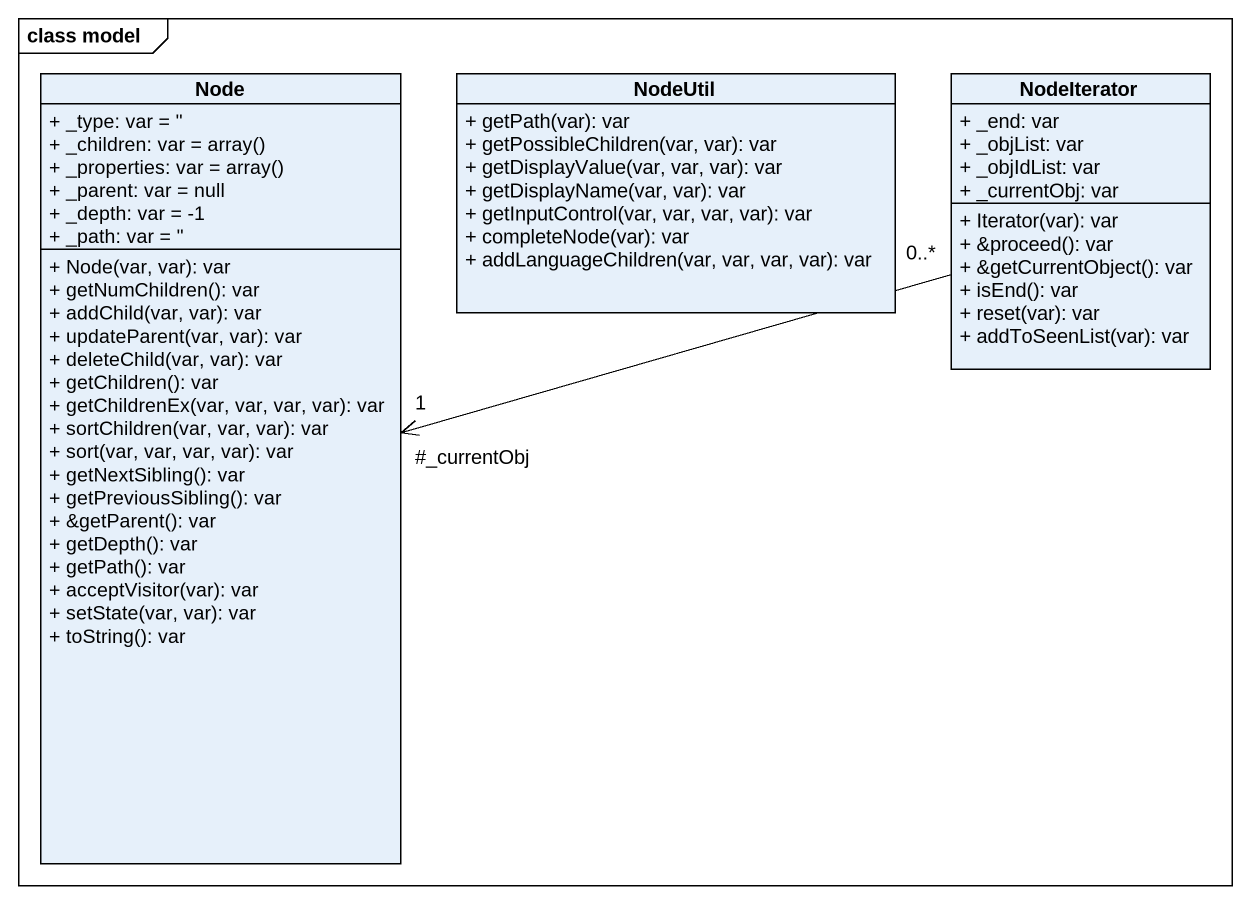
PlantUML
@startuml
mainframe class model
hide circle
hide empty members
skinparam classAttributeIconSize 0
class "Node" as Node_ {
  + _type: var = ''
  {field} + _children: var = array()
  {field} + _properties: var = array()
  + _parent: var = null
  + _depth: var = -1
  + _path: var = ''
  + Node(var, var): var
  + getNumChildren(): var
  + addChild(var, var): var
  + updateParent(var, var): var
  + deleteChild(var, var): var
  + getChildren(): var
  + getChildrenEx(var, var, var, var): var
  + sortChildren(var, var, var): var
  + sort(var, var, var, var): var
  + getNextSibling(): var
  + getPreviousSibling(): var
  + &getParent(): var
  + getDepth(): var
  + getPath(): var
  + acceptVisitor(var): var
  + setState(var, var): var
  + toString(): var
}
class NodeUtil {
  + getPath(var): var
  + getPossibleChildren(var, var): var
  + getDisplayValue(var, var, var): var
  + getDisplayName(var, var): var
  + getInputControl(var, var, var, var): var
  + completeNode(var): var
  + addLanguageChildren(var, var, var, var): var
}
class NodeIterator {
  + _end: var
  + _objList: var
  + _objIdList: var
  + _currentObj: var
  + Iterator(var): var
  + &proceed(): var
  + &getCurrentObject(): var
  + isEnd(): var
  + reset(var): var
  + addToSeenList(var): var
}
Node_ "#_currentObj\n1" <-right- "0..*" NodeIterator
@enduml
